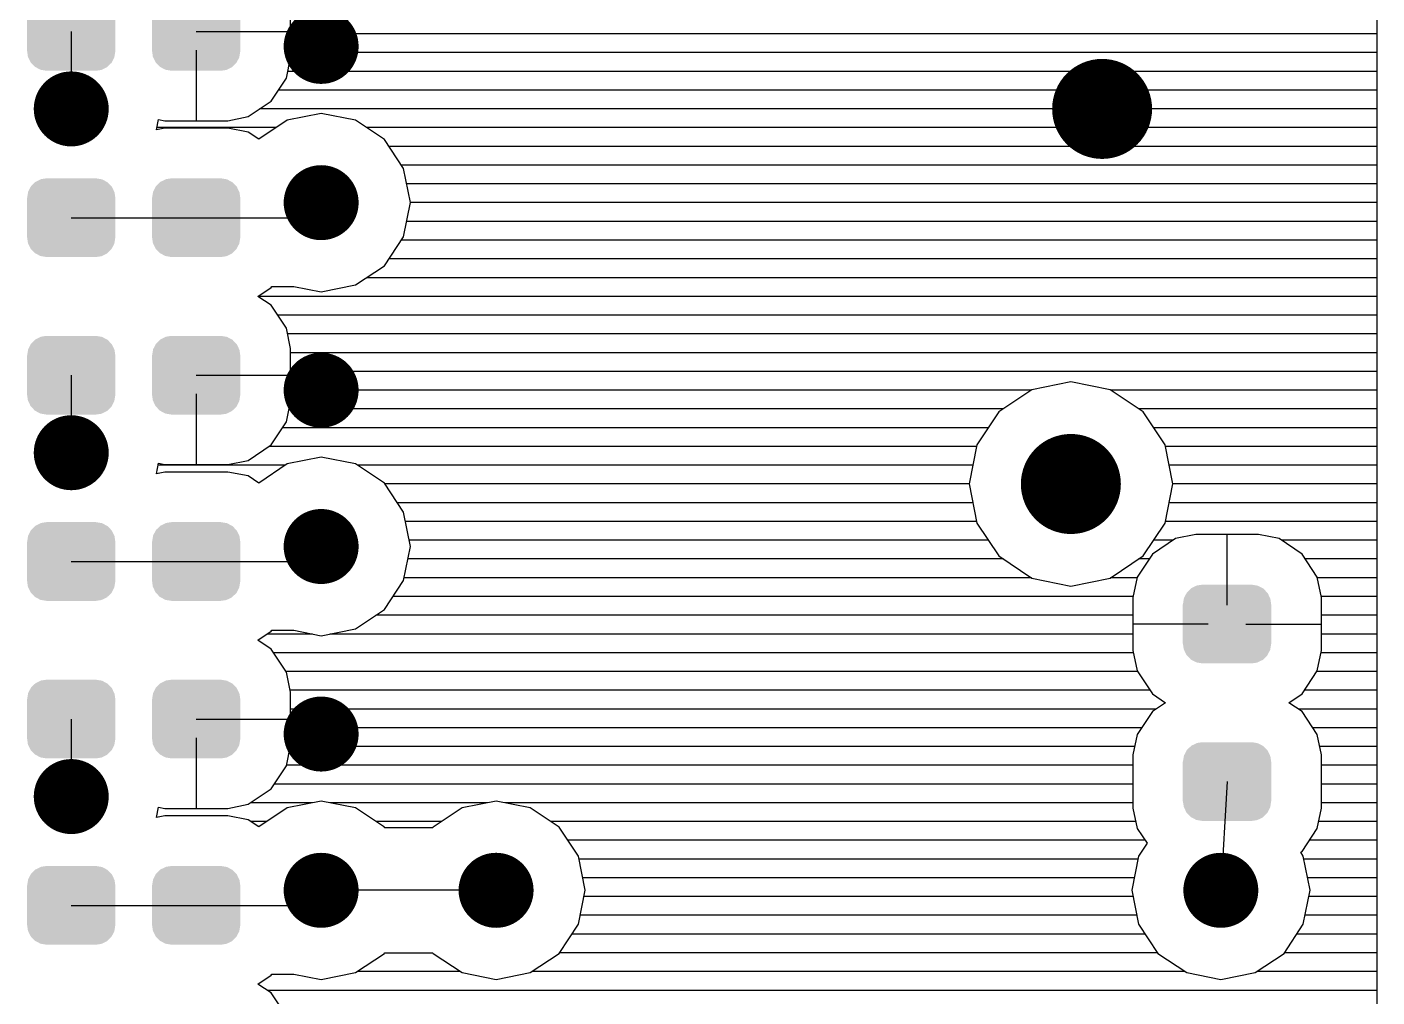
# Model space of a CAD drawing. Extents: x 295 to 953, y 10 to 290.
# Drawn here: x 544.15 to 574.33, y 171.11 to 192.79 of the extents above; entities that cross this region are included whole.
import ezdxf

# ---------------------------------------------------------------- set-up
doc = ezdxf.new("R2010")
doc.units = 0
doc.header["$LTSCALE"] = 5
doc.header["$MEASUREMENT"] = 0
doc.layers.get('0').update_dxf_attribs({"linetype": 'CONTINUOUS', "lineweight": 25})
doc.layers.add('DV-DPO-A6_BOT', color=7, linetype='CONTINUOUS')

msp = doc.modelspace()

# ---------------------------------------------------------------- linework, layer by layer
for points, const_width in [([(551.144, 192.355, -1), (550.306, 192.355, -1)], 0.838), ([(568.746, 190.958, -1), (567.629, 190.958, -1)], 1.118), ([(545.556, 190.958, -1), (544.718, 190.958, -1)], 0.838), ([(551.144, 188.863, -1), (550.306, 188.863, -1)], 0.838), ([(551.144, 184.672, -1), (550.306, 184.672, -1)], 0.838), ([(545.556, 183.275, -1), (544.718, 183.275, -1)], 0.838), ([(568.048, 182.576, -1), (566.93, 182.576, -1)], 1.118), ([(551.144, 181.179, -1), (550.306, 181.179, -1)], 0.838), ([(551.144, 176.988, -1), (550.306, 176.988, -1)], 0.838), ([(545.556, 175.591, -1), (544.718, 175.591, -1)], 0.838), ([(551.144, 173.496, -1), (550.306, 173.496, -1)], 0.838), ([(555.056, 173.496, -1), (554.217, 173.496, -1)], 0.838), ([(571.261, 173.496, -1), (570.423, 173.496, -1)], 0.838)]:
    msp.add_lwpolyline(points, format="xyb", close=True, dxfattribs=dict(const_width=const_width))
for points in [[(546.126, 192.249), (546.126, 193.132), (544.148, 192.249), (544.148, 193.132)], [(548.92, 192.249), (548.92, 193.132), (546.942, 192.249), (546.942, 193.132)], [(546.103, 192.125), (546.123, 192.249), (544.168, 192.125), (544.151, 192.249)], [(546.101, 192.111), (546.103, 192.125), (544.175, 192.111), (544.168, 192.125)], [(546.043, 191.999), (546.101, 192.111), (544.229, 191.999), (544.175, 192.111)], [(546.037, 191.987), (546.043, 191.999), (544.24, 191.987), (544.229, 191.999)], [(545.945, 191.899), (546.037, 191.987), (544.325, 191.899), (544.24, 191.987)], [(548.897, 192.125), (548.917, 192.249), (546.962, 192.125), (546.945, 192.249)], [(548.895, 192.111), (548.897, 192.125), (546.969, 192.111), (546.962, 192.125)], [(548.837, 191.999), (548.895, 192.111), (547.023, 191.999), (546.969, 192.111)], [(548.831, 191.987), (548.837, 191.999), (547.034, 191.987), (547.023, 191.999)], [(548.739, 191.899), (548.831, 191.987), (547.119, 191.899), (547.034, 191.987)], [(545.937, 191.89), (545.945, 191.899), (544.342, 191.89), (544.325, 191.899)], [(545.82, 191.833), (545.937, 191.89), (544.449, 191.833), (544.342, 191.89)], [(545.811, 191.829), (545.82, 191.833), (544.475, 191.829), (544.449, 191.833)], [(545.687, 191.81), (545.811, 191.829), (544.586, 191.81), (544.475, 191.829)], [(548.731, 191.89), (548.739, 191.899), (547.136, 191.89), (547.119, 191.899)], [(548.614, 191.833), (548.731, 191.89), (547.243, 191.833), (547.136, 191.89)], [(548.605, 191.829), (548.614, 191.833), (547.269, 191.829), (547.243, 191.833)], [(548.481, 191.81), (548.605, 191.829), (547.38, 191.81), (547.269, 191.829)], [(546.034, 189.23), (545.948, 189.319), (544.237, 189.23), (544.328, 189.319)], [(545.948, 189.319), (545.932, 189.328), (544.328, 189.319), (544.337, 189.328)], [(545.932, 189.328), (545.825, 189.384), (544.337, 189.328), (544.454, 189.384)], [(545.825, 189.384), (545.798, 189.389), (544.454, 189.384), (544.463, 189.389)], [(545.798, 189.389), (545.687, 189.407), (544.463, 189.389), (544.586, 189.407)], [(548.828, 189.23), (548.742, 189.319), (547.031, 189.23), (547.122, 189.319)], [(548.742, 189.319), (548.726, 189.328), (547.122, 189.319), (547.131, 189.328)], [(548.726, 189.328), (548.619, 189.384), (547.131, 189.328), (547.248, 189.384)], [(548.619, 189.384), (548.592, 189.389), (547.248, 189.384), (547.257, 189.389)], [(548.592, 189.389), (548.481, 189.407), (547.257, 189.389), (547.38, 189.407)], [(546.126, 188.086), (546.126, 188.969), (544.148, 188.086), (544.148, 188.969)], [(546.123, 188.969), (546.105, 189.093), (544.151, 188.969), (544.171, 189.093)], [(546.105, 189.093), (546.099, 189.107), (544.171, 189.093), (544.173, 189.107)], [(546.099, 189.107), (546.045, 189.219), (544.173, 189.107), (544.231, 189.219)], [(546.045, 189.219), (546.034, 189.23), (544.231, 189.219), (544.237, 189.23)], [(548.92, 188.086), (548.92, 188.969), (546.942, 188.086), (546.942, 188.969)], [(548.917, 188.969), (548.899, 189.093), (546.945, 188.969), (546.965, 189.093)], [(548.899, 189.093), (548.893, 189.107), (546.965, 189.093), (546.967, 189.107)], [(548.893, 189.107), (548.839, 189.219), (546.967, 189.107), (547.025, 189.219)], [(548.839, 189.219), (548.828, 189.23), (547.025, 189.219), (547.031, 189.23)], [(546.103, 187.962), (546.123, 188.086), (544.168, 187.962), (544.151, 188.086)], [(548.897, 187.962), (548.917, 188.086), (546.962, 187.962), (546.945, 188.086)], [(546.101, 187.948), (546.103, 187.962), (544.175, 187.948), (544.168, 187.962)], [(546.043, 187.836), (546.101, 187.948), (544.229, 187.836), (544.175, 187.948)], [(546.037, 187.824), (546.043, 187.836), (544.24, 187.824), (544.229, 187.836)], [(545.945, 187.735), (546.037, 187.824), (544.325, 187.735), (544.24, 187.824)], [(548.895, 187.948), (548.897, 187.962), (546.969, 187.948), (546.962, 187.962)], [(548.837, 187.836), (548.895, 187.948), (547.023, 187.836), (546.969, 187.948)], [(548.831, 187.824), (548.837, 187.836), (547.034, 187.824), (547.023, 187.836)], [(548.739, 187.735), (548.831, 187.824), (547.119, 187.735), (547.034, 187.824)], [(545.937, 187.727), (545.945, 187.735), (544.342, 187.727), (544.325, 187.735)], [(545.82, 187.67), (545.937, 187.727), (544.449, 187.67), (544.342, 187.727)], [(545.811, 187.666), (545.82, 187.67), (544.475, 187.666), (544.449, 187.67)], [(545.687, 187.647), (545.811, 187.666), (544.586, 187.647), (544.475, 187.666)], [(548.731, 187.727), (548.739, 187.735), (547.136, 187.727), (547.119, 187.735)], [(548.614, 187.67), (548.731, 187.727), (547.243, 187.67), (547.136, 187.727)], [(548.605, 187.666), (548.614, 187.67), (547.269, 187.666), (547.243, 187.67)], [(548.481, 187.647), (548.605, 187.666), (547.38, 187.647), (547.269, 187.666)], [(546.099, 185.586), (546.045, 185.698), (544.173, 185.586), (544.231, 185.698)], [(546.045, 185.698), (546.034, 185.71), (544.231, 185.698), (544.237, 185.71)], [(546.034, 185.71), (545.948, 185.799), (544.237, 185.71), (544.328, 185.799)], [(545.948, 185.799), (545.932, 185.807), (544.328, 185.799), (544.337, 185.807)], [(545.932, 185.807), (545.825, 185.864), (544.337, 185.807), (544.454, 185.864)], [(545.825, 185.864), (545.798, 185.868), (544.454, 185.864), (544.463, 185.868)], [(545.798, 185.868), (545.687, 185.887), (544.463, 185.868), (544.586, 185.887)], [(548.893, 185.586), (548.839, 185.698), (546.967, 185.586), (547.025, 185.698)], [(548.839, 185.698), (548.828, 185.71), (547.025, 185.698), (547.031, 185.71)], [(548.828, 185.71), (548.742, 185.799), (547.031, 185.71), (547.122, 185.799)], [(548.742, 185.799), (548.726, 185.807), (547.122, 185.799), (547.131, 185.807)], [(548.726, 185.807), (548.619, 185.864), (547.131, 185.807), (547.248, 185.864)], [(548.619, 185.864), (548.592, 185.868), (547.248, 185.864), (547.257, 185.868)], [(548.592, 185.868), (548.481, 185.887), (547.257, 185.868), (547.38, 185.887)], [(546.126, 184.565), (546.126, 185.448), (544.148, 184.565), (544.148, 185.448)], [(546.123, 185.448), (546.105, 185.572), (544.151, 185.448), (544.171, 185.572)], [(546.105, 185.572), (546.099, 185.586), (544.171, 185.572), (544.173, 185.586)], [(548.92, 184.565), (548.92, 185.448), (546.942, 184.565), (546.942, 185.448)], [(548.917, 185.448), (548.899, 185.572), (546.945, 185.448), (546.965, 185.572)], [(548.899, 185.572), (548.893, 185.586), (546.965, 185.572), (546.967, 185.586)], [(546.103, 184.442), (546.123, 184.565), (544.168, 184.442), (544.151, 184.565)], [(546.101, 184.428), (546.103, 184.442), (544.175, 184.428), (544.168, 184.442)], [(548.897, 184.442), (548.917, 184.565), (546.962, 184.442), (546.945, 184.565)], [(548.895, 184.428), (548.897, 184.442), (546.969, 184.428), (546.962, 184.442)], [(546.043, 184.316), (546.101, 184.428), (544.229, 184.316), (544.175, 184.428)], [(546.037, 184.304), (546.043, 184.316), (544.24, 184.304), (544.229, 184.316)], [(545.945, 184.215), (546.037, 184.304), (544.325, 184.215), (544.24, 184.304)], [(545.937, 184.206), (545.945, 184.215), (544.342, 184.206), (544.325, 184.215)], [(545.82, 184.15), (545.937, 184.206), (544.449, 184.15), (544.342, 184.206)], [(545.811, 184.145), (545.82, 184.15), (544.475, 184.145), (544.449, 184.15)], [(545.687, 184.127), (545.811, 184.145), (544.586, 184.127), (544.475, 184.145)], [(548.837, 184.316), (548.895, 184.428), (547.023, 184.316), (546.969, 184.428)], [(548.831, 184.304), (548.837, 184.316), (547.034, 184.304), (547.023, 184.316)], [(548.739, 184.215), (548.831, 184.304), (547.119, 184.215), (547.034, 184.304)], [(548.731, 184.206), (548.739, 184.215), (547.136, 184.206), (547.119, 184.215)], [(548.614, 184.15), (548.731, 184.206), (547.243, 184.15), (547.136, 184.206)], [(548.605, 184.145), (548.614, 184.15), (547.269, 184.145), (547.243, 184.15)], [(548.481, 184.127), (548.605, 184.145), (547.38, 184.127), (547.269, 184.145)], [(545.798, 181.705), (545.687, 181.724), (544.463, 181.705), (544.586, 181.724)], [(548.592, 181.705), (548.481, 181.724), (547.257, 181.705), (547.38, 181.724)], [(546.105, 181.409), (546.099, 181.423), (544.171, 181.409), (544.173, 181.423)], [(546.099, 181.423), (546.045, 181.535), (544.173, 181.423), (544.231, 181.535)], [(546.045, 181.535), (546.034, 181.547), (544.231, 181.535), (544.237, 181.547)], [(546.034, 181.547), (545.948, 181.636), (544.237, 181.547), (544.328, 181.636)], [(545.948, 181.636), (545.932, 181.644), (544.328, 181.636), (544.337, 181.644)], [(545.932, 181.644), (545.825, 181.701), (544.337, 181.644), (544.454, 181.701)], [(545.825, 181.701), (545.798, 181.705), (544.454, 181.701), (544.463, 181.705)], [(548.899, 181.409), (548.893, 181.423), (546.965, 181.409), (546.967, 181.423)], [(548.893, 181.423), (548.839, 181.535), (546.967, 181.423), (547.025, 181.535)], [(548.839, 181.535), (548.828, 181.547), (547.025, 181.535), (547.031, 181.547)], [(548.828, 181.547), (548.742, 181.636), (547.031, 181.547), (547.122, 181.636)], [(548.742, 181.636), (548.726, 181.644), (547.122, 181.636), (547.131, 181.644)], [(548.726, 181.644), (548.619, 181.701), (547.131, 181.644), (547.248, 181.701)], [(548.619, 181.701), (548.592, 181.705), (547.248, 181.701), (547.257, 181.705)], [(546.126, 180.402), (546.126, 181.285), (544.148, 180.402), (544.148, 181.285)], [(546.123, 181.285), (546.105, 181.409), (544.151, 181.285), (544.171, 181.409)], [(548.92, 180.402), (548.92, 181.285), (546.942, 180.402), (546.942, 181.285)], [(548.917, 181.285), (548.899, 181.409), (546.945, 181.285), (546.965, 181.409)], [(546.103, 180.279), (546.123, 180.402), (544.168, 180.279), (544.151, 180.402)], [(546.101, 180.265), (546.103, 180.279), (544.175, 180.265), (544.168, 180.279)], [(546.043, 180.153), (546.101, 180.265), (544.229, 180.153), (544.175, 180.265)], [(548.897, 180.279), (548.917, 180.402), (546.962, 180.279), (546.945, 180.402)], [(548.895, 180.265), (548.897, 180.279), (546.969, 180.265), (546.962, 180.279)], [(548.837, 180.153), (548.895, 180.265), (547.023, 180.153), (546.969, 180.265)], [(571.878, 180.15), (571.793, 180.239), (570.082, 180.15), (570.173, 180.239)], [(571.793, 180.239), (571.777, 180.247), (570.173, 180.239), (570.182, 180.247)], [(571.777, 180.247), (571.669, 180.304), (570.182, 180.247), (570.298, 180.304)], [(571.669, 180.304), (571.643, 180.308), (570.298, 180.304), (570.307, 180.308)], [(571.643, 180.308), (571.532, 180.327), (570.307, 180.308), (570.431, 180.327)], [(546.037, 180.141), (546.043, 180.153), (544.24, 180.141), (544.229, 180.153)], [(545.945, 180.052), (546.037, 180.141), (544.325, 180.052), (544.24, 180.141)], [(545.937, 180.043), (545.945, 180.052), (544.342, 180.043), (544.325, 180.052)], [(545.82, 179.987), (545.937, 180.043), (544.449, 179.987), (544.342, 180.043)], [(545.811, 179.982), (545.82, 179.987), (544.475, 179.982), (544.449, 179.987)], [(545.687, 179.964), (545.811, 179.982), (544.586, 179.964), (544.475, 179.982)], [(548.831, 180.141), (548.837, 180.153), (547.034, 180.141), (547.023, 180.153)], [(548.739, 180.052), (548.831, 180.141), (547.119, 180.052), (547.034, 180.141)], [(548.731, 180.043), (548.739, 180.052), (547.136, 180.043), (547.119, 180.052)], [(548.614, 179.987), (548.731, 180.043), (547.243, 179.987), (547.136, 180.043)], [(548.605, 179.982), (548.614, 179.987), (547.269, 179.982), (547.243, 179.987)], [(548.481, 179.964), (548.605, 179.982), (547.38, 179.964), (547.269, 179.982)], [(571.968, 179.888), (571.95, 180.012), (569.995, 179.888), (570.015, 180.012)], [(571.95, 180.012), (571.943, 180.026), (570.015, 180.012), (570.017, 180.026)], [(571.943, 180.026), (571.89, 180.138), (570.017, 180.026), (570.076, 180.138)], [(571.89, 180.138), (571.878, 180.15), (570.076, 180.138), (570.082, 180.15)], [(571.97, 179.005), (571.97, 179.888), (569.992, 179.005), (569.992, 179.888)], [(571.948, 178.882), (571.968, 179.005), (570.013, 178.882), (569.995, 179.005)], [(571.945, 178.868), (571.948, 178.882), (570.02, 178.868), (570.013, 178.882)], [(571.887, 178.756), (571.945, 178.868), (570.073, 178.756), (570.02, 178.868)], [(571.881, 178.744), (571.887, 178.756), (570.085, 178.744), (570.073, 178.756)], [(571.79, 178.655), (571.881, 178.744), (570.17, 178.655), (570.085, 178.744)], [(571.781, 178.646), (571.79, 178.655), (570.186, 178.646), (570.17, 178.655)], [(571.665, 178.59), (571.781, 178.646), (570.293, 178.59), (570.186, 178.646)], [(571.655, 178.585), (571.665, 178.59), (570.32, 178.585), (570.293, 178.59)], [(571.532, 178.567), (571.655, 178.585), (570.431, 178.567), (570.32, 178.585)], [(546.034, 178.027), (545.948, 178.115), (544.237, 178.027), (544.328, 178.115)], [(545.948, 178.115), (545.932, 178.124), (544.328, 178.115), (544.337, 178.124)], [(545.932, 178.124), (545.825, 178.18), (544.337, 178.124), (544.454, 178.18)], [(545.825, 178.18), (545.798, 178.185), (544.454, 178.18), (544.463, 178.185)], [(545.798, 178.185), (545.687, 178.203), (544.463, 178.185), (544.586, 178.203)], [(548.828, 178.027), (548.742, 178.115), (547.031, 178.027), (547.122, 178.115)], [(548.742, 178.115), (548.726, 178.124), (547.122, 178.115), (547.131, 178.124)], [(548.726, 178.124), (548.619, 178.18), (547.131, 178.124), (547.248, 178.18)], [(548.619, 178.18), (548.592, 178.185), (547.248, 178.18), (547.257, 178.185)], [(548.592, 178.185), (548.481, 178.203), (547.257, 178.185), (547.38, 178.203)], [(546.123, 177.765), (546.105, 177.889), (544.151, 177.765), (544.171, 177.889)], [(546.105, 177.889), (546.099, 177.903), (544.171, 177.889), (544.173, 177.903)], [(546.099, 177.903), (546.045, 178.015), (544.173, 177.903), (544.231, 178.015)], [(546.045, 178.015), (546.034, 178.027), (544.231, 178.015), (544.237, 178.027)], [(548.917, 177.765), (548.899, 177.889), (546.945, 177.765), (546.965, 177.889)], [(548.899, 177.889), (548.893, 177.903), (546.965, 177.889), (546.967, 177.903)], [(548.893, 177.903), (548.839, 178.015), (546.967, 177.903), (547.025, 178.015)], [(548.839, 178.015), (548.828, 178.027), (547.025, 178.015), (547.031, 178.027)], [(546.126, 176.882), (546.126, 177.765), (544.148, 176.882), (544.148, 177.765)], [(548.92, 176.882), (548.92, 177.765), (546.942, 176.882), (546.942, 177.765)], [(546.103, 176.758), (546.123, 176.882), (544.168, 176.758), (544.151, 176.882)], [(546.101, 176.744), (546.103, 176.758), (544.175, 176.744), (544.168, 176.758)], [(546.043, 176.632), (546.101, 176.744), (544.229, 176.632), (544.175, 176.744)], [(546.037, 176.62), (546.043, 176.632), (544.24, 176.62), (544.229, 176.632)], [(545.945, 176.532), (546.037, 176.62), (544.325, 176.532), (544.24, 176.62)], [(548.897, 176.758), (548.917, 176.882), (546.962, 176.758), (546.945, 176.882)], [(548.895, 176.744), (548.897, 176.758), (546.969, 176.744), (546.962, 176.758)], [(548.837, 176.632), (548.895, 176.744), (547.023, 176.632), (546.969, 176.744)], [(548.831, 176.62), (548.837, 176.632), (547.034, 176.62), (547.023, 176.632)], [(548.739, 176.532), (548.831, 176.62), (547.119, 176.532), (547.034, 176.62)], [(571.943, 176.506), (571.89, 176.618), (570.017, 176.506), (570.076, 176.618)], [(571.89, 176.618), (571.878, 176.63), (570.076, 176.618), (570.082, 176.63)], [(571.878, 176.63), (571.793, 176.718), (570.082, 176.63), (570.173, 176.718)], [(571.793, 176.718), (571.777, 176.727), (570.173, 176.718), (570.182, 176.727)], [(571.777, 176.727), (571.669, 176.783), (570.182, 176.727), (570.298, 176.783)], [(571.669, 176.783), (571.643, 176.788), (570.298, 176.783), (570.307, 176.788)], [(571.643, 176.788), (571.532, 176.806), (570.307, 176.788), (570.431, 176.806)], [(545.937, 176.523), (545.945, 176.532), (544.342, 176.523), (544.325, 176.532)], [(545.82, 176.466), (545.937, 176.523), (544.449, 176.466), (544.342, 176.523)], [(545.811, 176.462), (545.82, 176.466), (544.475, 176.462), (544.449, 176.466)], [(545.687, 176.443), (545.811, 176.462), (544.586, 176.443), (544.475, 176.462)], [(548.731, 176.523), (548.739, 176.532), (547.136, 176.523), (547.119, 176.532)], [(548.614, 176.466), (548.731, 176.523), (547.243, 176.466), (547.136, 176.523)], [(548.605, 176.462), (548.614, 176.466), (547.269, 176.462), (547.243, 176.466)], [(548.481, 176.443), (548.605, 176.462), (547.38, 176.443), (547.269, 176.462)], [(571.97, 175.485), (571.97, 176.368), (569.992, 175.485), (569.992, 176.368)], [(571.968, 176.368), (571.95, 176.492), (569.995, 176.368), (570.015, 176.492)], [(571.95, 176.492), (571.943, 176.506), (570.015, 176.492), (570.017, 176.506)], [(571.948, 175.361), (571.968, 175.485), (570.013, 175.361), (569.995, 175.485)], [(571.945, 175.347), (571.948, 175.361), (570.02, 175.347), (570.013, 175.361)], [(571.887, 175.235), (571.945, 175.347), (570.073, 175.235), (570.02, 175.347)], [(571.881, 175.223), (571.887, 175.235), (570.085, 175.223), (570.073, 175.235)], [(571.79, 175.135), (571.881, 175.223), (570.17, 175.135), (570.085, 175.223)], [(571.781, 175.126), (571.79, 175.135), (570.186, 175.126), (570.17, 175.135)], [(571.665, 175.069), (571.781, 175.126), (570.293, 175.069), (570.186, 175.126)], [(571.655, 175.065), (571.665, 175.069), (570.32, 175.065), (570.293, 175.069)], [(571.532, 175.046), (571.655, 175.065), (570.431, 175.046), (570.32, 175.065)], [(546.034, 173.863), (545.948, 173.952), (544.237, 173.863), (544.328, 173.952)], [(545.948, 173.952), (545.932, 173.961), (544.328, 173.952), (544.337, 173.961)], [(545.932, 173.961), (545.825, 174.017), (544.337, 173.961), (544.454, 174.017)], [(545.825, 174.017), (545.798, 174.022), (544.454, 174.017), (544.463, 174.022)], [(545.798, 174.022), (545.687, 174.04), (544.463, 174.022), (544.586, 174.04)], [(548.828, 173.863), (548.742, 173.952), (547.031, 173.863), (547.122, 173.952)], [(548.742, 173.952), (548.726, 173.961), (547.122, 173.952), (547.131, 173.961)], [(548.726, 173.961), (548.619, 174.017), (547.131, 173.961), (547.248, 174.017)], [(548.619, 174.017), (548.592, 174.022), (547.248, 174.017), (547.257, 174.022)], [(548.592, 174.022), (548.481, 174.04), (547.257, 174.022), (547.38, 174.04)], [(546.126, 172.719), (546.126, 173.602), (544.148, 172.719), (544.148, 173.602)], [(546.123, 173.602), (546.105, 173.726), (544.151, 173.602), (544.171, 173.726)], [(546.105, 173.726), (546.099, 173.74), (544.171, 173.726), (544.173, 173.74)], [(546.099, 173.74), (546.045, 173.852), (544.173, 173.74), (544.231, 173.852)], [(546.045, 173.852), (546.034, 173.863), (544.231, 173.852), (544.237, 173.863)], [(548.92, 172.719), (548.92, 173.602), (546.942, 172.719), (546.942, 173.602)], [(548.917, 173.602), (548.899, 173.726), (546.945, 173.602), (546.965, 173.726)], [(548.899, 173.726), (548.893, 173.74), (546.965, 173.726), (546.967, 173.74)], [(548.893, 173.74), (548.839, 173.852), (546.967, 173.74), (547.025, 173.852)], [(548.839, 173.852), (548.828, 173.863), (547.025, 173.852), (547.031, 173.863)], [(546.103, 172.595), (546.123, 172.719), (544.168, 172.595), (544.151, 172.719)], [(548.897, 172.595), (548.917, 172.719), (546.962, 172.595), (546.945, 172.719)], [(546.101, 172.581), (546.103, 172.595), (544.175, 172.581), (544.168, 172.595)], [(546.043, 172.469), (546.101, 172.581), (544.229, 172.469), (544.175, 172.581)], [(546.037, 172.457), (546.043, 172.469), (544.24, 172.457), (544.229, 172.469)], [(545.945, 172.368), (546.037, 172.457), (544.325, 172.368), (544.24, 172.457)], [(545.937, 172.36), (545.945, 172.368), (544.342, 172.36), (544.325, 172.368)], [(548.895, 172.581), (548.897, 172.595), (546.969, 172.581), (546.962, 172.595)], [(548.837, 172.469), (548.895, 172.581), (547.023, 172.469), (546.969, 172.581)], [(548.831, 172.457), (548.837, 172.469), (547.034, 172.457), (547.023, 172.469)], [(548.739, 172.368), (548.831, 172.457), (547.119, 172.368), (547.034, 172.457)], [(548.731, 172.36), (548.739, 172.368), (547.136, 172.36), (547.119, 172.368)], [(545.82, 172.303), (545.937, 172.36), (544.449, 172.303), (544.342, 172.36)], [(545.811, 172.299), (545.82, 172.303), (544.475, 172.299), (544.449, 172.303)], [(545.687, 172.28), (545.811, 172.299), (544.586, 172.28), (544.475, 172.299)], [(548.614, 172.303), (548.731, 172.36), (547.243, 172.303), (547.136, 172.36)], [(548.605, 172.299), (548.614, 172.303), (547.269, 172.299), (547.243, 172.303)], [(548.481, 172.28), (548.605, 172.299), (547.38, 172.28), (547.269, 172.299)]]:
    msp.add_solid(points)
at = {"layer": 'DV-DPO-A6_BOT'}
for p, q in [((574.334, 208.029), (574.334, 151.082)), ((550.043, 192.098), (550.043, 193.288)), ((545.137, 192.69), (545.137, 190.958)), ((547.931, 192.69), (550.39, 192.69)), ((548.35, 192.69), (550.043, 192.69)), ((574.334, 192.635), (550.043, 192.635)), ((550.39, 192.69), (550.725, 192.355)), ((547.931, 192.271), (547.931, 190.695)), ((549.948, 191.645), (550.043, 192.098)), ((574.334, 192.215), (550.043, 192.215)), ((574.334, 191.796), (549.982, 191.796)), ((549.607, 191.131), (549.948, 191.645)), ((549.093, 190.785), (549.607, 191.131)), ((574.334, 191.377), (549.775, 191.377)), ((548.635, 190.695), (549.093, 190.785)), ((574.334, 190.958), (549.35, 190.958)), ((550.725, 190.858), (549.965, 190.707)), ((551.49, 190.707), (550.725, 190.858)), ((547.042, 190.489), (547.087, 190.723)), ((547.232, 190.528), (547.042, 190.489)), ((549.719, 190.539), (547.048, 190.539)), ((547.087, 190.723), (547.232, 190.695)), ((547.232, 190.695), (548.635, 190.695)), ((548.635, 190.528), (547.232, 190.528)), ((549.093, 190.438), (548.635, 190.528)), ((549.965, 190.707), (549.328, 190.282)), ((552.139, 190.276), (551.49, 190.707)), ((574.334, 190.539), (551.736, 190.539)), ((549.328, 190.282), (549.093, 190.438)), ((552.569, 189.628), (552.139, 190.276)), ((574.334, 190.12), (552.239, 190.12)), ((574.334, 189.701), (552.519, 189.701)), ((552.72, 188.863), (552.569, 189.628)), ((574.334, 189.282), (552.636, 189.282)), ((550.39, 188.527), (550.725, 188.863)), ((552.569, 188.103), (552.72, 188.863)), ((574.334, 188.863), (552.72, 188.863)), ((545.137, 188.527), (547.931, 188.527)), ((547.931, 188.527), (550.39, 188.527)), ((574.334, 188.444), (552.636, 188.444)), ((552.139, 187.454), (552.569, 188.103)), ((574.334, 188.024), (552.519, 188.024)), ((574.334, 187.605), (552.239, 187.605)), ((551.49, 187.024), (552.139, 187.454)), ((574.334, 187.186), (551.736, 187.186)), ((549.311, 186.767), (549.607, 186.968)), ((549.607, 186.968), (549.624, 186.991)), ((549.624, 186.991), (550.116, 186.991)), ((550.116, 186.991), (550.725, 186.868)), ((550.725, 186.868), (551.49, 187.024)), ((574.334, 186.767), (549.311, 186.767)), ((549.607, 186.572), (549.311, 186.767)), ((549.948, 186.057), (549.607, 186.572)), ((574.334, 186.348), (549.753, 186.348)), ((550.043, 185.605), (549.948, 186.057)), ((574.334, 185.929), (549.976, 185.929)), ((550.043, 184.415), (550.043, 185.605)), ((574.334, 185.51), (550.043, 185.51)), ((574.334, 185.091), (550.043, 185.091)), ((545.137, 185.007), (545.137, 183.275)), ((547.931, 185.007), (550.39, 185.007)), ((548.35, 185.007), (550.043, 185.007)), ((550.39, 185.007), (550.725, 184.672)), ((567.489, 184.856), (566.617, 184.683)), ((568.366, 184.683), (567.489, 184.856)), ((547.931, 184.588), (547.931, 183.012)), ((566.606, 184.672), (550.043, 184.672)), ((566.617, 184.683), (565.88, 184.191)), ((569.104, 184.191), (568.366, 184.683)), ((574.334, 184.672), (568.377, 184.672)), ((549.948, 183.962), (550.043, 184.415)), ((565.98, 184.253), (550.01, 184.253)), ((565.88, 184.191), (565.388, 183.448)), ((574.334, 184.253), (569.003, 184.253)), ((569.596, 183.448), (569.104, 184.191)), ((549.607, 183.448), (549.948, 183.962)), ((565.645, 183.833), (549.864, 183.833)), ((574.334, 183.833), (569.339, 183.833)), ((549.093, 183.101), (549.607, 183.448)), ((565.382, 183.414), (549.563, 183.414)), ((565.388, 183.448), (565.215, 182.576)), ((569.769, 182.576), (569.596, 183.448)), ((574.334, 183.414), (569.601, 183.414)), ((547.042, 182.805), (547.087, 183.04)), ((549.926, 182.995), (547.076, 182.995)), ((547.087, 183.04), (547.232, 183.012)), ((547.232, 183.012), (548.635, 183.012)), ((548.635, 183.012), (549.093, 183.101)), ((549.965, 183.023), (549.328, 182.598)), ((550.725, 183.174), (549.965, 183.023)), ((551.49, 183.023), (550.725, 183.174)), ((552.139, 182.593), (551.49, 183.023)), ((565.298, 182.995), (551.53, 182.995)), ((574.334, 182.995), (569.685, 182.995)), ((547.232, 182.844), (547.042, 182.805)), ((548.635, 182.844), (547.232, 182.844)), ((549.093, 182.755), (548.635, 182.844)), ((549.328, 182.598), (549.093, 182.755)), ((552.569, 181.945), (552.139, 182.593)), ((565.215, 182.576), (552.144, 182.576)), ((565.215, 182.576), (565.388, 181.704)), ((569.596, 181.704), (569.769, 182.576)), ((574.334, 182.576), (569.769, 182.576)), ((565.298, 182.157), (552.429, 182.157)), ((574.334, 182.157), (569.685, 182.157)), ((552.72, 181.179), (552.569, 181.945)), ((565.382, 181.738), (552.608, 181.738)), ((574.334, 181.738), (569.601, 181.738)), ((565.388, 181.704), (565.88, 180.967)), ((569.104, 180.967), (569.596, 181.704)), ((570.283, 181.447), (569.825, 181.358)), ((571.685, 181.447), (570.283, 181.447)), ((570.981, 179.866), (570.981, 181.447)), ((572.144, 181.358), (571.685, 181.447)), ((550.39, 180.844), (550.725, 181.179)), ((552.569, 180.419), (552.72, 181.179)), ((565.645, 181.319), (552.692, 181.319)), ((569.825, 181.358), (569.311, 181.011)), ((569.774, 181.319), (569.339, 181.319)), ((572.658, 181.011), (572.144, 181.358)), ((574.334, 181.319), (572.194, 181.319)), ((545.137, 180.844), (547.931, 180.844)), ((547.931, 180.844), (550.39, 180.844)), ((565.98, 180.9), (552.664, 180.9)), ((565.88, 180.967), (566.617, 180.469)), ((568.366, 180.469), (569.104, 180.967)), ((569.311, 181.011), (568.97, 180.497)), ((569.238, 180.9), (569.003, 180.9)), ((572.999, 180.497), (572.658, 181.011)), ((574.334, 180.9), (572.73, 180.9)), ((552.139, 179.771), (552.569, 180.419)), ((566.606, 180.481), (552.58, 180.481)), ((566.617, 180.469), (567.489, 180.296)), ((567.489, 180.296), (568.366, 180.469)), ((568.964, 180.481), (568.377, 180.481)), ((568.97, 180.497), (568.875, 180.039)), ((573.094, 180.039), (572.999, 180.497)), ((574.334, 180.481), (573.004, 180.481)), ((568.88, 180.062), (552.334, 180.062)), ((568.875, 180.039), (568.875, 178.854)), ((574.334, 180.062), (573.088, 180.062)), ((573.094, 178.854), (573.094, 180.039)), ((551.49, 179.341), (552.139, 179.771)), ((568.875, 179.642), (551.949, 179.642)), ((574.334, 179.642), (573.094, 179.642)), ((549.607, 179.285), (549.624, 179.307)), ((549.624, 179.307), (550.116, 179.307)), ((550.116, 179.307), (550.725, 179.184)), ((550.725, 179.184), (551.49, 179.341)), ((570.562, 179.447), (568.875, 179.447)), ((571.4, 179.447), (573.094, 179.447)), ((549.311, 179.084), (549.607, 179.285)), ((549.607, 178.888), (549.311, 179.084)), ((550.535, 179.223), (549.523, 179.223)), ((568.875, 179.223), (550.92, 179.223)), ((574.334, 179.223), (573.094, 179.223)), ((549.948, 178.374), (549.607, 178.888)), ((568.886, 178.804), (549.663, 178.804)), ((568.875, 178.854), (568.97, 178.402)), ((572.999, 178.402), (573.094, 178.854)), ((574.334, 178.804), (573.082, 178.804)), ((568.97, 178.402), (569.311, 177.888)), ((572.658, 177.888), (572.999, 178.402)), ((568.975, 178.385), (549.943, 178.385)), ((550.043, 177.921), (549.948, 178.374)), ((574.334, 178.385), (572.993, 178.385)), ((569.255, 177.966), (550.032, 177.966)), ((550.043, 176.731), (550.043, 177.921)), ((569.311, 177.888), (569.607, 177.687)), ((572.362, 177.687), (572.658, 177.888)), ((574.334, 177.966), (572.714, 177.966)), ((569.394, 177.547), (550.043, 177.547)), ((569.607, 177.687), (569.311, 177.491)), ((572.658, 177.491), (572.362, 177.687)), ((574.334, 177.547), (572.574, 177.547)), ((545.137, 177.323), (545.137, 175.591)), ((547.931, 177.323), (550.39, 177.323)), ((548.35, 177.323), (550.043, 177.323)), ((550.39, 177.323), (550.725, 176.988)), ((569.311, 177.491), (568.97, 176.977)), ((572.999, 176.977), (572.658, 177.491)), ((547.931, 176.904), (547.931, 175.328)), ((569.07, 177.128), (550.043, 177.128)), ((568.97, 176.977), (568.875, 176.524)), ((574.334, 177.128), (572.898, 177.128)), ((573.094, 176.524), (572.999, 176.977)), ((549.948, 176.278), (550.043, 176.731)), ((568.914, 176.709), (550.038, 176.709)), ((574.334, 176.709), (573.055, 176.709)), ((568.875, 176.29), (549.954, 176.29)), ((568.875, 176.524), (568.875, 175.334)), ((573.094, 175.334), (573.094, 176.524)), ((574.334, 176.29), (573.094, 176.29)), ((549.607, 175.764), (549.948, 176.278)), ((549.093, 175.418), (549.607, 175.764)), ((568.875, 175.871), (549.68, 175.871)), ((570.981, 175.926), (570.842, 173.496)), ((574.334, 175.871), (573.094, 175.871)), ((548.635, 175.328), (549.093, 175.418)), ((550.535, 175.451), (549.143, 175.451)), ((550.725, 175.491), (549.965, 175.34)), ((551.49, 175.34), (550.725, 175.491)), ((554.447, 175.451), (550.92, 175.451)), ((554.636, 175.491), (553.877, 175.34)), ((555.402, 175.34), (554.636, 175.491)), ((568.875, 175.451), (554.832, 175.451)), ((574.334, 175.451), (573.094, 175.451)), ((547.042, 175.122), (547.087, 175.356)), ((547.232, 175.161), (547.042, 175.122)), ((547.087, 175.356), (547.232, 175.328)), ((547.232, 175.328), (548.635, 175.328)), ((548.635, 175.161), (547.232, 175.161)), ((549.093, 175.071), (548.635, 175.161)), ((549.965, 175.34), (549.328, 174.915)), ((552.139, 174.909), (551.49, 175.34)), ((553.877, 175.34), (553.228, 174.909)), ((556.05, 174.909), (555.402, 175.34)), ((568.875, 175.334), (568.97, 174.881)), ((572.999, 174.881), (573.094, 175.334)), ((549.328, 174.915), (549.093, 175.071)), ((549.507, 175.032), (549.143, 175.032)), ((553.418, 175.032), (551.949, 175.032)), ((552.144, 174.893), (552.139, 174.909)), ((553.223, 174.893), (552.144, 174.893)), ((553.228, 174.909), (553.223, 174.893)), ((568.936, 175.032), (555.86, 175.032)), ((556.481, 174.261), (556.05, 174.909)), ((568.97, 174.881), (569.193, 174.546)), ((572.658, 174.367), (572.999, 174.881)), ((574.334, 175.032), (573.032, 175.032)), ((569.143, 174.613), (556.246, 174.613)), ((569.193, 174.546), (569.003, 174.261)), ((574.334, 174.613), (572.825, 174.613)), ((556.631, 173.496), (556.481, 174.261)), ((568.992, 174.194), (556.492, 174.194)), ((569.003, 174.261), (568.852, 173.496)), ((572.63, 174.345), (572.658, 174.367)), ((572.686, 174.261), (572.63, 174.345)), ((572.837, 173.496), (572.686, 174.261)), ((574.334, 174.194), (572.697, 174.194)), ((568.908, 173.775), (556.576, 173.775)), ((574.334, 173.775), (572.781, 173.775)), ((550.39, 173.16), (550.725, 173.496)), ((554.636, 173.496), (550.725, 173.496)), ((556.481, 172.736), (556.631, 173.496)), ((568.88, 173.356), (556.603, 173.356)), ((568.852, 173.496), (569.003, 172.736)), ((572.686, 172.736), (572.837, 173.496)), ((574.334, 173.356), (572.809, 173.356)), ((545.137, 173.16), (547.931, 173.16)), ((547.931, 173.16), (550.39, 173.16)), ((556.05, 172.087), (556.481, 172.736)), ((568.964, 172.937), (556.52, 172.937)), ((569.003, 172.736), (569.434, 172.087)), ((572.255, 172.087), (572.686, 172.736)), ((574.334, 172.937), (572.725, 172.937)), ((569.143, 172.518), (556.341, 172.518)), ((574.334, 172.518), (572.546, 172.518)), ((551.49, 171.657), (552.139, 172.087)), ((552.139, 172.087), (552.144, 172.099)), ((552.144, 172.099), (553.223, 172.099)), ((553.223, 172.099), (553.228, 172.087)), ((553.228, 172.087), (553.877, 171.657)), ((555.402, 171.657), (556.05, 172.087)), ((569.428, 172.099), (556.056, 172.099)), ((569.434, 172.087), (570.082, 171.657)), ((571.607, 171.657), (572.255, 172.087)), ((574.334, 172.099), (572.261, 172.099)), ((549.311, 171.4), (549.607, 171.601)), ((549.607, 171.601), (549.624, 171.624)), ((549.624, 171.624), (550.116, 171.624)), ((550.116, 171.624), (550.725, 171.501)), ((550.725, 171.501), (551.49, 171.657)), ((553.837, 171.68), (551.53, 171.68)), ((553.877, 171.657), (554.636, 171.501)), ((554.636, 171.501), (555.402, 171.657)), ((570.043, 171.68), (555.441, 171.68)), ((570.082, 171.657), (570.842, 171.501)), ((570.842, 171.501), (571.607, 171.657)), ((574.334, 171.68), (571.646, 171.68)), ((549.607, 171.205), (549.311, 171.4)), ((574.334, 171.26), (549.523, 171.26)), ((549.948, 170.69), (549.607, 171.205))]:
    msp.add_line(p, q, dxfattribs=at)

doc.saveas('drawing.dxf')
